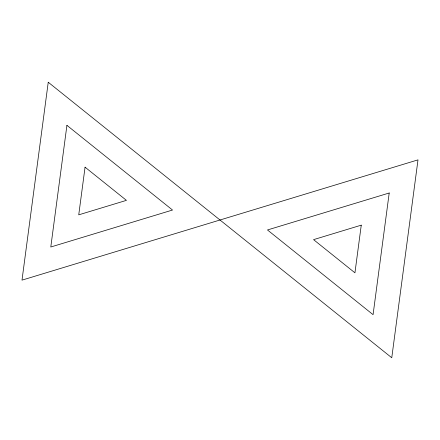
<?xml version="1.0" encoding="UTF-8"?>
<svg xmlns="http://www.w3.org/2000/svg" width="440" height="440" viewBox="0 0 440 440"><rect width="100%" height="100%" fill="white"/><g stroke="black" fill="none" stroke-linecap="round" stroke-linejoin="round"><path stroke-width="0.66" d="M48.24 82.242L22 280.137L418 159.863L391.76 357.759L48.24 82.242M66.924 125.34L50.793 247.005L172.524 210.034L66.924 125.34M85.063 167.178L78.743 214.841L126.434 200.36L85.063 167.178M361.257 225.159L354.937 272.822L313.566 239.641L361.257 225.159M389.208 192.995L373.076 314.661L267.476 229.966L389.208 192.995"/></g></svg>
